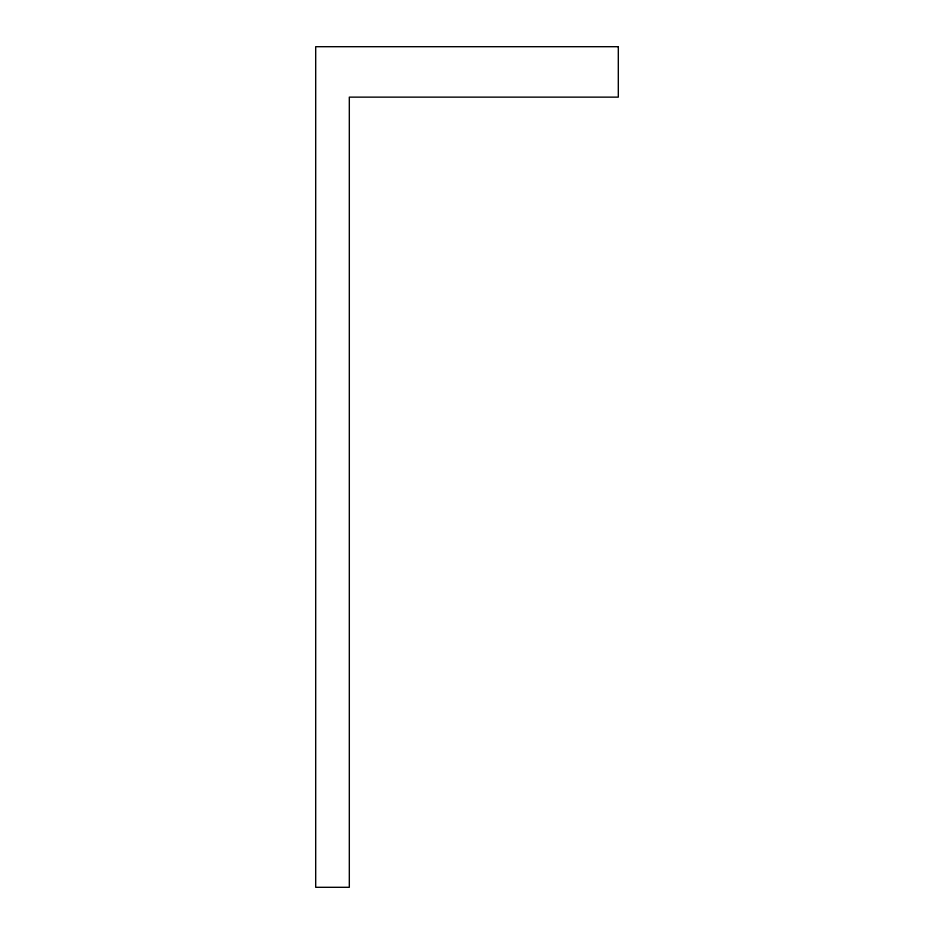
<?xml version="1.0" encoding="UTF-8"?>
<svg xmlns="http://www.w3.org/2000/svg" width="934" height="934" viewBox="0 0 934 934"><rect width="100%" height="100%" fill="white"/><g stroke="black" fill="none" stroke-linecap="round" stroke-linejoin="round"><path stroke-width="1.4" d="M618.308 46.7L315.692 46.7L315.692 887.3L349.316 887.3L349.316 97.136L618.308 97.136L618.308 46.7"/></g></svg>
